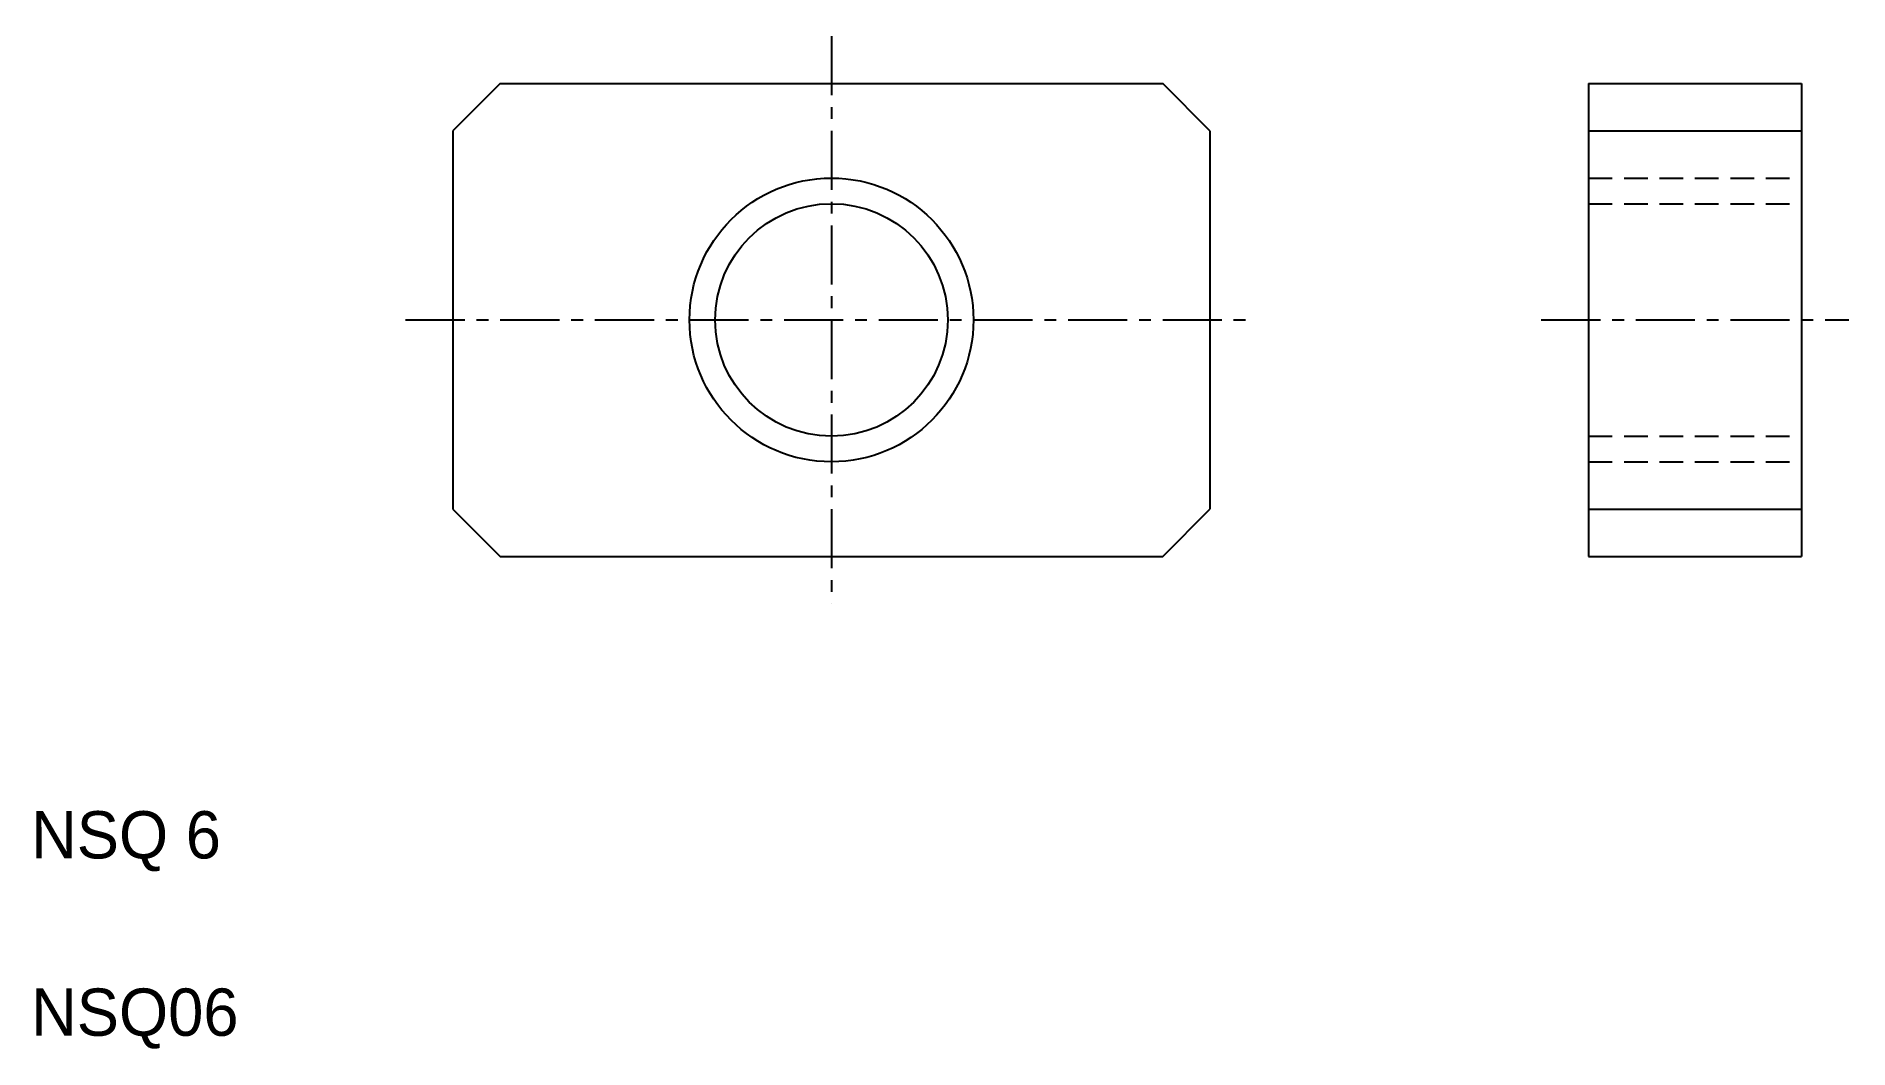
# Model space of a CAD drawing. Extents: x 2.6 to 40.9, y 2.2 to 23.6.
import ezdxf

# ---------------------------------------------------------------- set-up
doc = ezdxf.new("R2010")
doc.units = 0
doc.linetypes.add('CENTER', pattern=[2, 1.25, -0.25, 0.25, -0.25])
doc.linetypes.add('DASHED', pattern=[0.75, 0.5, -0.25])
doc.layers.get('0').update_dxf_attribs({"linetype": 'CONTINUOUS'})
doc.layers.add('CENTER', color=1, linetype='CENTER')

msp = doc.modelspace()

# ---------------------------------------------------------------- linework, layer by layer
at = {"color": 7, "linetype": 'CONTINUOUS'}
for p, q in [((12.416, 22.638), (11.416, 21.638)), ((12.416, 22.638), (26.416, 22.638)), ((27.416, 21.638), (26.416, 22.638)), ((35.416, 22.638), (39.916, 22.638)), ((35.416, 22.638), (35.416, 12.638)), ((39.916, 22.638), (39.916, 12.638)), ((11.416, 21.638), (11.416, 13.638)), ((27.416, 21.638), (27.416, 13.638)), ((35.416, 21.638), (39.916, 21.638)), ((11.416, 19.638), (11.416, 19.638)), ((11.416, 17.638), (11.416, 17.638)), ((11.416, 13.638), (12.416, 12.638)), ((26.416, 12.638), (27.416, 13.638)), ((35.416, 13.638), (39.916, 13.638)), ((12.416, 12.638), (26.416, 12.638)), ((35.416, 12.638), (39.916, 12.638))]:
    msp.add_line(p, q, dxfattribs=at)
at = {"color": 3, "linetype": 'DASHED'}
for p, q in [((35.416, 20.638), (39.916, 20.638)), ((35.416, 20.096), (39.916, 20.096)), ((35.416, 15.179), (39.916, 15.179)), ((35.416, 14.638), (39.916, 14.638))]:
    msp.add_line(p, q, dxfattribs=at)
at = {"color": 3, "linetype": 'CONTINUOUS'}
msp.add_circle((19.416, 17.638), 3, dxfattribs=at)
at = {"color": 7, "linetype": 'CONTINUOUS'}
msp.add_circle((19.416, 17.638), 2.458, dxfattribs=at)
at = {"layer": 'CENTER', "color": 1, "linetype": 'CENTER'}
for p, q in [((19.416, 23.638), (19.416, 11.638)), ((10.416, 17.638), (28.416, 17.638)), ((34.416, 17.638), (40.916, 17.638))]:
    msp.add_line(p, q, dxfattribs=at)

# ---------------------------------------------------------------- texts
at = {"color": 7, "linetype": 'CONTINUOUS'}
for s, p in [('NSQ 6', (2.5, 6.25)), ('NSQ06', (2.5, 2.5))]:
    msp.add_text(s, height=1, dxfattribs=at).set_placement(p)

doc.saveas('drawing.dxf')
